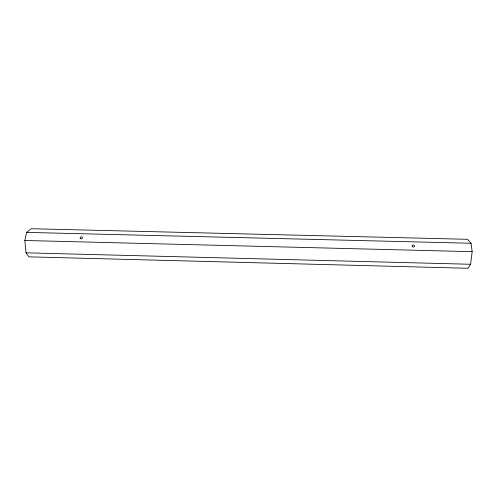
<?xml version="1.0" encoding="UTF-8"?>
<svg xmlns="http://www.w3.org/2000/svg" width="497" height="497" viewBox="0 0 497 497"><rect width="100%" height="100%" fill="white"/><g stroke="black" fill="none" stroke-linecap="round" stroke-linejoin="round"><path stroke-width="0.75" d="M470.603 264.28L472.15 251.668L471.081 243.263L467.484 239.299L31.193 228.726L26.608 232.385L24.85 240.486L26.037 252.824L28.932 256.85L468.037 268.274L470.603 264.28L26.037 252.824M26.608 232.385L471.081 243.263M24.85 240.486L472.15 251.668M412.342 246.506A1.205 1.025 19.1 0 0 414.392 246.555A1.205 1.025 19.1 0 0 413.237 244.965A1.205 1.025 19.1 0 0 412.342 246.506M80.539 238.666A1.18 0.988 -22.9 0 0 82.403 237.827A1.18 0.988 -22.9 0 0 80.843 236.901A1.18 0.988 -22.9 0 0 80.539 238.666"/></g></svg>
